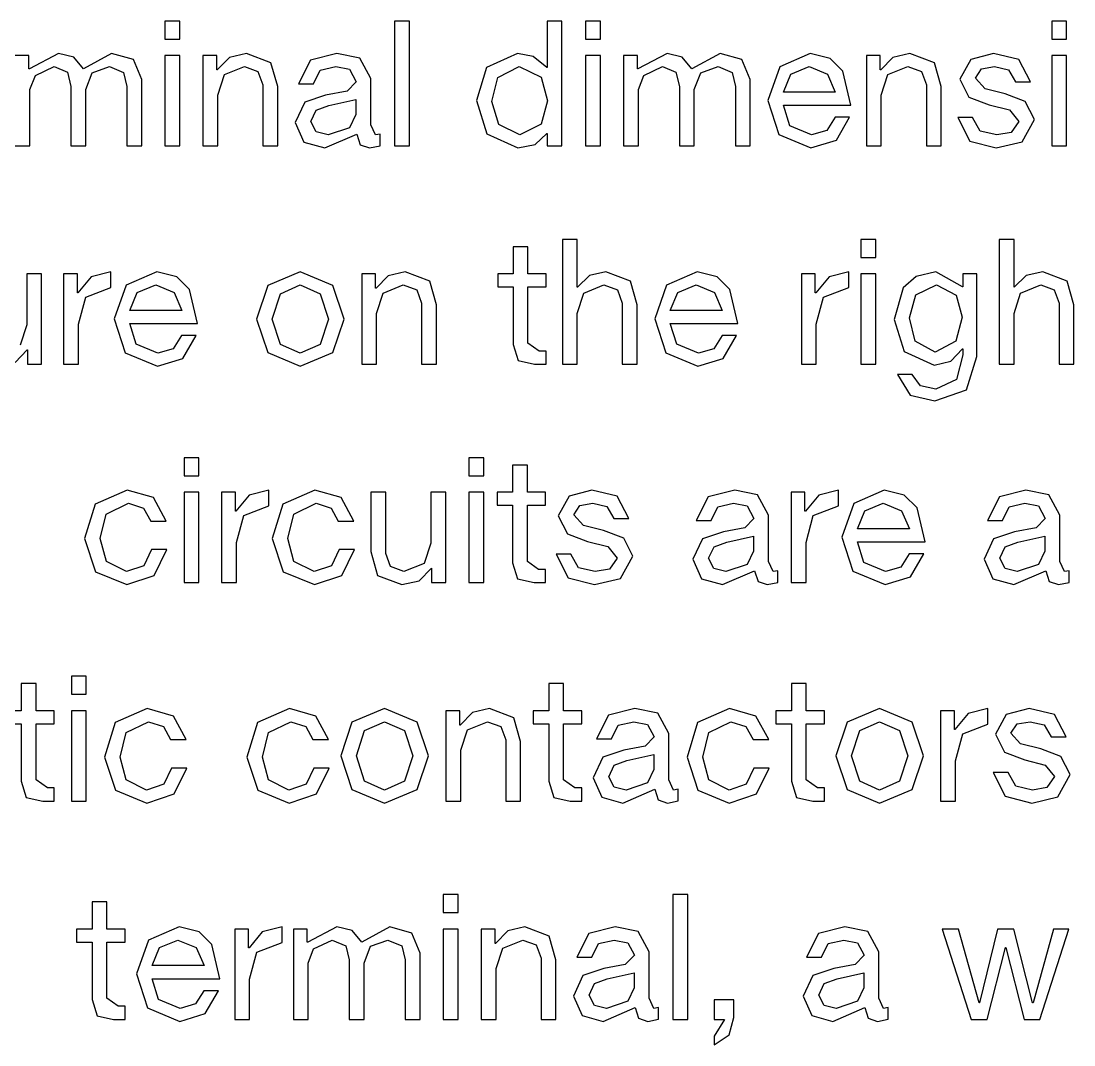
# Model space of a CAD drawing. Extents: x -212 to 220, y 7 to 294.
# Drawn here: x 37.5 to 54.51, y 86.08 to 102.62 of the extents above; entities that cross this region are included whole.
import ezdxf

# ---------------------------------------------------------------- set-up
doc = ezdxf.new("R2010")
doc.units = 0

msp = doc.modelspace()

# ---------------------------------------------------------------- linework, layer by layer
at = {"layer": '1'}
for p, q in [((40.059516, 102.618), (39.819737, 102.618)), ((39.819737, 102.618), (39.819737, 102.324479)), ((40.059516, 102.324479), (40.059516, 102.618)), ((43.770909, 102.618), (43.531131, 102.618)), ((43.531131, 102.618), (43.531131, 100.600557)), ((43.770909, 100.600557), (43.770909, 102.618)), ((46.232769, 102.618), (45.99299, 102.618)), ((45.99299, 102.618), (45.99299, 101.865593)), ((46.232769, 100.600557), (46.232769, 102.618)), ((46.855985, 102.618), (46.616207, 102.618)), ((46.616207, 102.618), (46.616207, 102.324479)), ((46.855985, 102.324479), (46.855985, 102.618)), ((54.385226, 102.618), (54.145447, 102.618)), ((54.145447, 102.618), (54.145447, 102.324479)), ((54.385226, 102.324479), (54.385226, 102.618)), ((39.819737, 102.324479), (40.059516, 102.324479)), ((46.616207, 102.324479), (46.855985, 102.324479)), ((54.145447, 102.324479), (54.385226, 102.324479)), ((37.623493, 102.059896), (37.400252, 102.059896)), ((37.623493, 101.844923), (37.623493, 102.059896)), ((38.10305, 102.092969), (37.631762, 101.844923)), ((38.346962, 102.035608), (38.10305, 102.092969)), ((38.95881, 102.092969), (38.504058, 101.844923)), ((39.312793, 101.995301), (38.95881, 102.092969)), ((40.059516, 102.059896), (39.819737, 102.059896)), ((39.819737, 102.059896), (39.819737, 100.600557)), ((40.059516, 100.600557), (40.059516, 102.059896)), ((40.657926, 102.059896), (40.434686, 102.059896)), ((40.434686, 102.059896), (40.434686, 100.600557)), ((40.657926, 101.828386), (40.657926, 102.059896)), ((41.137484, 102.092969), (40.861532, 102.02889)), ((41.533841, 101.944141), (41.137484, 102.092969)), ((42.59889, 102.092969), (42.17256, 101.985482)), ((42.969409, 102.021139), (42.59889, 102.092969)), ((45.517568, 102.092969), (45.017341, 101.868177)), ((45.768715, 102.044393), (45.517568, 102.092969)), ((46.855985, 102.059896), (46.616207, 102.059896)), ((46.616207, 102.059896), (46.616207, 100.600557)), ((46.855985, 100.600557), (46.855985, 102.059896)), ((47.453362, 102.059896), (47.23012, 102.059896)), ((47.23012, 102.059896), (47.230121, 100.600557)), ((47.453362, 101.844923), (47.453362, 102.059896)), ((47.93292, 102.092969), (47.461631, 101.844923)), ((48.176832, 102.035608), (47.93292, 102.092969)), ((48.788679, 102.092969), (48.333928, 101.844923)), ((49.142662, 101.995301), (48.788679, 102.092969)), ((50.244918, 102.092969), (49.751409, 101.877479)), ((50.567959, 102.012483), (50.244918, 102.092969)), ((51.376628, 102.059896), (51.153388, 102.059896)), ((51.153388, 102.059896), (51.153388, 100.600557)), ((51.376628, 101.828386), (51.376628, 102.059896)), ((51.856186, 102.092969), (51.580234, 102.02889)), ((52.252543, 101.944141), (51.856186, 102.092969)), ((53.205971, 102.092969), (52.837002, 101.996334)), ((53.616794, 101.998918), (53.205971, 102.092969)), ((54.385226, 102.059896), (54.145447, 102.059896)), ((54.145447, 102.059896), (54.145447, 100.600557)), ((54.385226, 100.600557), (54.385226, 102.059896)), ((38.504058, 101.844923), (38.346962, 102.035608)), ((39.446635, 101.67129), (39.312793, 101.995301)), ((40.861532, 102.02889), (40.666196, 101.828386)), ((41.641844, 101.559669), (41.533841, 101.944141)), ((42.17256, 101.985482), (41.978774, 101.605144)), ((43.144592, 101.691961), (42.969409, 102.021139)), ((45.988856, 101.865593), (45.768715, 102.044393)), ((48.333928, 101.844923), (48.176832, 102.035608)), ((49.276504, 101.67129), (49.142662, 101.995301)), ((50.773566, 101.808749), (50.567959, 102.012483)), ((51.580234, 102.02889), (51.384898, 101.828386)), ((52.360546, 101.559669), (52.252543, 101.944141)), ((52.837002, 101.996334), (52.660269, 101.679558)), ((53.801281, 101.638217), (53.616794, 101.998918)), ((37.631762, 101.844923), (37.623493, 101.844923)), ((37.64003, 101.51006), (37.727363, 101.737953)), ((37.727363, 101.737953), (38.028636, 101.88213)), ((38.028636, 101.88213), (38.245677, 101.790662)), ((38.245677, 101.790662), (38.301487, 101.559669)), ((38.541266, 101.51006), (38.646685, 101.781361)), ((38.646685, 101.781361), (38.925737, 101.88213)), ((38.925737, 101.88213), (39.153113, 101.787562)), ((39.153113, 101.787562), (39.206856, 101.559669)), ((40.666196, 101.828386), (40.657926, 101.828386)), ((40.674464, 101.423244), (40.780917, 101.751905)), ((40.780917, 101.751905), (41.104411, 101.88213)), ((41.104411, 101.88213), (41.323002, 101.802031)), ((41.323002, 101.802031), (41.402067, 101.588608)), ((42.218552, 101.605144), (42.32914, 101.824252)), ((42.32914, 101.824252), (42.582354, 101.88213)), ((42.582354, 101.88213), (42.803011, 101.839238)), ((42.803011, 101.839238), (42.908948, 101.638217)), ((45.017341, 101.868177), (44.851977, 101.336428)), ((45.200792, 101.705913), (45.542373, 101.88213)), ((45.542373, 101.88213), (45.895839, 101.713665)), ((45.895839, 101.713665), (46.001259, 101.328159)), ((45.99299, 101.865593), (45.988856, 101.865593)), ((47.461631, 101.844923), (47.453362, 101.844923)), ((47.4699, 101.51006), (47.557233, 101.737953)), ((47.557233, 101.737953), (47.858505, 101.88213)), ((47.858505, 101.88213), (48.075546, 101.790662)), ((48.075546, 101.790662), (48.131357, 101.559669)), ((48.371135, 101.51006), (48.476554, 101.781361)), ((48.476554, 101.781361), (48.755606, 101.88213)), ((48.755606, 101.88213), (48.982982, 101.787562)), ((48.982982, 101.787562), (49.036726, 101.559669)), ((49.751409, 101.877479), (49.558656, 101.336428)), ((49.810837, 101.468719), (49.931242, 101.75914)), ((49.931242, 101.75914), (50.228382, 101.88213)), ((50.228382, 101.88213), (50.524487, 101.76224)), ((50.524487, 101.76224), (50.65006, 101.468719)), ((50.902241, 101.25788), (50.773566, 101.808749)), ((51.384898, 101.828386), (51.376628, 101.828386)), ((51.393166, 101.423244), (51.499619, 101.751905)), ((51.499619, 101.751905), (51.823113, 101.88213)), ((51.823113, 101.88213), (52.041704, 101.802031)), ((52.041704, 101.802031), (52.120768, 101.588608)), ((52.912449, 101.696095), (53.013218, 101.844923)), ((53.013218, 101.844923), (53.222507, 101.88213)), ((53.222507, 101.88213), (53.446266, 101.829936)), ((53.446266, 101.829936), (53.561504, 101.638217)), ((38.301487, 101.559669), (38.301487, 100.600557)), ((39.206856, 101.559669), (39.206856, 100.600557)), ((39.446635, 100.600557), (39.446635, 101.67129)), ((41.402067, 101.588608), (41.402067, 100.600557)), ((41.641844, 100.600557), (41.641844, 101.559669)), ((41.978774, 101.605144), (42.218552, 101.605144)), ((42.908948, 101.638217), (42.762187, 101.484222)), ((43.144592, 100.943688), (43.144592, 101.691961)), ((45.104158, 101.315757), (45.200792, 101.705913)), ((48.131357, 101.559669), (48.131357, 100.600557)), ((49.036726, 101.559669), (49.036726, 100.600557)), ((49.276504, 100.600557), (49.276504, 101.67129)), ((52.120768, 101.588608), (52.120768, 100.600557)), ((52.360546, 100.600557), (52.360546, 101.559669)), ((52.660269, 101.679558), (52.809614, 101.387587)), ((53.068512, 101.525046), (52.912449, 101.696095)), ((53.561504, 101.638217), (53.801281, 101.638217)), ((37.64003, 100.600557), (37.64003, 101.51006)), ((38.541266, 100.600557), (38.541266, 101.51006)), ((40.674464, 100.600557), (40.674464, 101.423244)), ((42.416989, 101.423244), (42.077993, 101.306972)), ((42.762187, 101.484222), (42.416989, 101.423244)), ((47.4699, 100.600557), (47.4699, 101.51006)), ((48.371135, 100.600557), (48.371135, 101.51006)), ((50.65006, 101.468719), (49.810837, 101.468719)), ((51.393166, 100.600557), (51.393166, 101.423244)), ((52.809614, 101.387587), (53.135691, 101.266148)), ((53.392006, 101.443914), (53.068512, 101.525046)), ((53.719633, 101.320408), (53.392006, 101.443914)), ((42.077993, 101.306972), (41.925031, 100.97676)), ((42.265061, 101.180882), (42.470732, 101.253746)), ((42.470732, 101.253746), (42.904814, 101.352964)), ((42.904814, 101.352964), (42.904814, 101.109052)), ((44.851977, 101.336428), (45.019408, 100.796927)), ((45.213195, 100.944721), (45.104158, 101.315757)), ((45.104158, 101.315757), (45.104158, 101.315757)), ((46.001259, 101.328159), (45.89894, 100.950922)), ((49.558656, 101.336428), (49.737457, 100.784525)), ((49.91574, 100.923534), (49.810837, 101.25788)), ((49.810837, 101.25788), (50.902241, 101.25788)), ((53.135691, 101.266148), (53.465386, 101.181399)), ((53.867427, 101.02637), (53.719633, 101.320408)), ((42.177211, 100.993297), (42.265061, 101.180882)), ((42.904814, 101.109052), (42.800944, 100.894078)), ((50.645926, 101.063577), (50.513118, 100.849637)), ((50.88157, 101.063577), (50.645926, 101.063577)), ((50.667113, 100.694608), (50.88157, 101.063577)), ((52.627196, 101.059443), (52.820982, 100.678588)), ((52.866974, 101.059443), (52.627196, 101.059443)), ((52.992031, 100.838268), (52.866974, 101.059443)), ((53.465386, 101.181399), (53.615248, 100.997431)), ((41.925031, 100.97676), (42.06559, 100.662052)), ((42.263511, 100.826899), (42.177211, 100.993297)), ((42.800944, 100.894078), (42.45833, 100.778323)), ((43.22314, 100.778323), (43.144592, 100.943688)), ((45.554775, 100.778323), (45.213195, 100.944721)), ((45.89894, 100.950922), (45.554775, 100.778323)), ((50.265589, 100.778323), (49.91574, 100.923534)), ((53.615248, 100.997431), (53.493291, 100.818114)), ((53.66744, 100.666703), (53.867427, 101.02637)), ((42.45833, 100.778323), (42.263511, 100.826899)), ((42.404587, 100.567484), (42.92135, 100.790726)), ((42.92135, 100.790726), (42.976127, 100.620194)), ((43.297554, 100.790726), (43.22314, 100.778323)), ((43.297554, 100.604691), (43.297554, 100.790726)), ((45.019408, 100.796927), (45.521702, 100.567484)), ((45.801787, 100.622778), (45.988856, 100.798994)), ((45.988856, 100.798994), (45.99299, 100.798994)), ((45.99299, 100.798994), (45.99299, 100.600557)), ((49.737457, 100.784525), (50.25732, 100.567484)), ((50.25732, 100.567484), (50.667113, 100.694608)), ((50.513118, 100.849637), (50.265589, 100.778323)), ((53.259714, 100.778323), (52.992031, 100.838268)), ((53.493291, 100.818114), (53.259714, 100.778323)), ((37.400252, 100.600557), (37.64003, 100.600557)), ((38.301487, 100.600557), (38.541266, 100.600557)), ((39.206856, 100.600557), (39.446635, 100.600557)), ((39.819737, 100.600557), (40.059516, 100.600557)), ((40.434686, 100.600557), (40.674464, 100.600557)), ((41.402067, 100.600557), (41.641844, 100.600557)), ((42.06559, 100.662052), (42.404587, 100.567484)), ((42.976127, 100.620194), (43.123921, 100.567484)), ((43.123921, 100.567484), (43.297554, 100.604691)), ((43.531131, 100.600557), (43.770909, 100.600557)), ((45.521702, 100.567484), (45.801787, 100.622778)), ((45.99299, 100.600557), (46.232769, 100.600557)), ((46.616207, 100.600557), (46.855985, 100.600557)), ((47.230121, 100.600557), (47.4699, 100.600557)), ((48.131357, 100.600557), (48.371135, 100.600557)), ((49.036726, 100.600557), (49.276504, 100.600557)), ((51.153388, 100.600557), (51.393166, 100.600557)), ((52.120768, 100.600557), (52.360546, 100.600557)), ((52.820982, 100.678588), (53.247312, 100.567484)), ((53.247312, 100.567484), (53.66744, 100.666703)), ((54.145447, 100.600557), (54.385226, 100.600557)), ((46.481959, 99.090545), (46.242182, 99.090545)), ((46.242182, 99.090545), (46.242182, 97.073101)), ((46.481959, 98.317467), (46.481959, 99.090545)), ((51.30336, 99.090545), (51.063582, 99.090545)), ((51.063582, 99.090545), (51.063582, 98.797023)), ((51.30336, 98.797023), (51.30336, 99.090545)), ((53.537844, 99.090545), (53.298066, 99.090545)), ((53.298066, 99.090545), (53.298066, 97.073101)), ((53.537844, 98.317467), (53.537844, 99.090545)), ((45.684078, 98.970656), (45.444299, 98.970656)), ((45.444299, 98.970656), (45.444299, 98.532441)), ((45.684078, 98.532441), (45.684078, 98.970656)), ((51.063582, 98.797023), (51.30336, 98.797023)), ((37.829277, 98.532441), (37.589499, 98.532441)), ((37.589499, 98.532441), (37.589499, 97.709754)), ((37.829277, 97.073101), (37.829277, 98.532441)), ((38.405984, 98.532441), (38.182743, 98.532441)), ((38.182743, 98.532441), (38.182743, 97.073101)), ((38.405984, 98.226517), (38.405984, 98.532441)), ((38.628193, 98.485932), (38.414253, 98.226517)), ((38.947553, 98.565513), (38.628193, 98.485932)), ((38.947553, 98.313333), (38.947553, 98.565513)), ((39.687557, 98.565513), (39.194049, 98.350023)), ((40.010599, 98.485028), (39.687557, 98.565513)), ((40.216206, 98.281294), (40.010599, 98.485028)), ((42.007824, 98.565513), (41.480726, 98.344339)), ((42.534923, 98.344339), (42.007824, 98.565513)), ((43.22325, 98.532441), (43.000009, 98.532441)), ((43.000009, 98.532441), (43.000009, 97.073101)), ((43.22325, 98.300931), (43.22325, 98.532441)), ((43.426856, 98.501435), (43.231519, 98.300931)), ((43.702807, 98.565513), (43.426856, 98.501435)), ((44.099165, 98.416686), (43.702807, 98.565513)), ((45.444299, 98.532441), (45.196253, 98.532441)), ((45.196253, 98.532441), (45.196253, 98.321601)), ((45.977599, 98.532441), (45.684078, 98.532441)), ((45.977599, 98.321601), (45.977599, 98.532441)), ((46.67988, 98.508153), (46.486094, 98.317467)), ((46.94498, 98.565513), (46.67988, 98.508153)), ((47.341337, 98.416686), (46.94498, 98.565513)), ((48.418788, 98.565513), (47.925279, 98.350023)), ((48.74183, 98.485028), (48.418788, 98.565513)), ((48.947436, 98.281294), (48.74183, 98.485028)), ((50.326677, 98.532441), (50.103436, 98.532441)), ((50.103436, 98.532441), (50.103436, 97.073101)), ((50.326677, 98.226517), (50.326677, 98.532441)), ((50.548886, 98.485932), (50.334946, 98.226517)), ((50.868246, 98.565513), (50.548886, 98.485932)), ((50.868246, 98.313333), (50.868246, 98.565513)), ((51.30336, 98.532441), (51.063582, 98.532441)), ((51.063582, 98.532441), (51.063582, 97.073101)), ((51.30336, 97.073101), (51.30336, 98.532441)), ((51.95474, 98.493619), (51.746743, 98.309716)), ((52.272808, 98.565513), (51.95474, 98.493619)), ((52.706889, 98.325735), (52.272808, 98.565513)), ((52.934265, 98.532441), (52.711023, 98.532441)), ((52.711023, 98.532441), (52.711023, 98.325735)), ((52.934266, 97.197124), (52.934265, 98.532441)), ((53.735765, 98.508153), (53.541978, 98.317467)), ((54.000864, 98.565513), (53.735765, 98.508153)), ((54.397222, 98.416686), (54.000864, 98.565513)), ((38.54086, 98.15727), (38.947553, 98.313333)), ((39.194049, 98.350023), (39.001296, 97.808972)), ((39.373882, 98.231684), (39.671021, 98.354674)), ((39.671021, 98.354674), (39.967126, 98.234785)), ((41.480726, 98.344339), (41.300892, 97.800704)), ((41.685881, 98.211014), (42.007824, 98.354674)), ((42.007824, 98.354674), (42.329768, 98.211014)), ((42.714756, 97.800704), (42.534923, 98.344339)), ((43.346241, 98.22445), (43.669735, 98.354674)), ((43.669735, 98.354674), (43.888325, 98.274576)), ((44.207168, 98.032214), (44.099165, 98.416686)), ((45.196253, 98.321601), (45.444299, 98.321601)), ((45.444299, 98.321601), (45.444299, 97.391427)), ((45.684078, 97.416232), (45.684078, 98.321601)), ((45.684078, 98.321601), (45.977599, 98.321601)), ((46.486094, 98.317467), (46.481959, 98.317467)), ((46.588413, 98.22445), (46.911907, 98.354674)), ((46.911907, 98.354674), (47.130498, 98.274576)), ((47.44934, 98.032214), (47.341337, 98.416686)), ((47.925279, 98.350023), (47.732527, 97.808972)), ((48.105112, 98.231684), (48.402252, 98.354674)), ((48.402252, 98.354674), (48.698357, 98.234785)), ((50.461553, 98.15727), (50.868246, 98.313333)), ((51.951898, 98.193961), (52.28521, 98.354674)), ((52.28521, 98.354674), (52.605087, 98.190343)), ((52.711023, 98.325735), (52.706889, 98.325735)), ((53.541978, 98.317467), (53.537844, 98.317467)), ((53.644298, 98.22445), (53.967791, 98.354674)), ((53.967791, 98.354674), (54.186382, 98.274576)), ((54.505225, 98.032214), (54.397222, 98.416686)), ((38.414253, 98.226517), (38.405984, 98.226517)), ((38.422521, 97.722156), (38.54086, 98.15727)), ((39.253476, 97.941263), (39.373882, 98.231684)), ((39.967126, 98.234785), (40.0927, 97.941263)), ((40.34488, 97.730424), (40.216206, 98.281294)), ((41.553073, 97.800704), (41.685881, 98.211014)), ((42.329768, 98.211014), (42.462576, 97.800704)), ((43.231519, 98.300931), (43.22325, 98.300931)), ((43.239788, 97.895788), (43.346241, 98.22445)), ((43.888325, 98.274576), (43.96739, 98.061153)), ((46.48196, 97.895788), (46.588413, 98.22445)), ((47.130498, 98.274576), (47.209563, 98.061153)), ((47.984707, 97.941263), (48.105112, 98.231684)), ((48.698357, 98.234785), (48.82393, 97.941263)), ((49.076111, 97.730424), (48.947436, 98.281294)), ((50.334946, 98.226517), (50.326677, 98.226517)), ((50.343214, 97.722156), (50.461553, 98.15727)), ((51.746743, 98.309716), (51.598948, 97.79657)), ((51.851129, 97.825509), (51.951898, 98.193961)), ((52.605087, 98.190343), (52.698621, 97.833777)), ((53.537844, 97.895788), (53.644298, 98.22445)), ((54.186382, 98.274576), (54.265447, 98.061153)), ((43.96739, 98.061153), (43.96739, 97.073101)), ((44.207168, 97.073101), (44.207168, 98.032214)), ((47.209563, 98.061153), (47.209563, 97.073101)), ((47.44934, 97.073101), (47.44934, 98.032214)), ((54.265447, 98.061153), (54.265447, 97.073101)), ((54.505225, 97.073101), (54.505225, 98.032214)), ((39.001296, 97.808972), (39.180096, 97.257069)), ((40.0927, 97.941263), (39.253476, 97.941263)), ((41.300892, 97.800704), (41.480726, 97.260686)), ((41.300892, 97.800704), (41.300892, 97.800704)), ((41.685881, 97.394011), (41.553073, 97.800704)), ((41.553073, 97.800704), (41.553073, 97.800704)), ((42.462576, 97.800704), (42.329768, 97.394011)), ((42.534923, 97.260686), (42.714756, 97.800704)), ((43.239788, 97.073101), (43.239788, 97.895788)), ((46.48196, 97.073101), (46.48196, 97.895788)), ((47.732527, 97.808972), (47.911327, 97.257069)), ((48.82393, 97.941263), (47.984707, 97.941263)), ((51.938462, 97.447238), (51.851129, 97.825509)), ((52.698621, 97.833777), (52.599402, 97.446721)), ((53.537844, 97.073101), (53.537844, 97.895788)), ((37.589499, 97.709754), (37.482529, 97.381092)), ((38.422521, 97.073101), (38.422521, 97.722156)), ((39.358379, 97.396078), (39.253476, 97.730424)), ((39.253476, 97.730424), (40.34488, 97.730424)), ((48.08961, 97.396078), (47.984707, 97.730424)), ((47.984707, 97.730424), (49.076111, 97.730424)), ((50.343214, 97.073101), (50.343214, 97.722156)), ((51.598948, 97.79657), (51.760695, 97.27774)), ((40.088566, 97.536121), (39.955758, 97.322181)), ((40.32421, 97.536121), (40.088566, 97.536121)), ((40.109753, 97.167152), (40.32421, 97.536121)), ((48.819797, 97.536121), (48.686988, 97.322181)), ((49.05544, 97.536121), (48.819797, 97.536121)), ((48.840984, 97.167152), (49.05544, 97.536121)), ((37.400364, 97.104107), (37.597767, 97.304611)), ((37.597767, 97.304611), (37.601902, 97.304611)), ((37.601902, 97.304611), (37.601902, 97.073101)), ((39.708228, 97.250868), (39.358379, 97.396078)), ((39.955758, 97.322181), (39.708228, 97.250868)), ((42.007824, 97.250868), (41.685881, 97.394011)), ((42.329768, 97.394011), (42.007824, 97.250868)), ((45.444299, 97.391427), (45.524914, 97.131496)), ((45.865978, 97.283941), (45.684078, 97.416232)), ((48.439459, 97.250868), (48.08961, 97.396078)), ((48.686988, 97.322181), (48.439459, 97.250868)), ((52.26454, 97.267404), (51.938462, 97.447238)), ((52.599402, 97.446721), (52.26454, 97.267404)), ((52.515686, 97.122194), (52.702755, 97.321148)), ((52.702755, 97.321148), (52.711024, 97.321148)), ((52.711024, 97.321148), (52.711024, 97.226063)), ((39.180096, 97.257069), (39.69996, 97.040028)), ((39.69996, 97.040028), (40.109753, 97.167152)), ((41.480726, 97.260686), (42.007824, 97.040028)), ((42.007824, 97.040028), (42.534923, 97.260686)), ((45.524914, 97.131496), (45.791564, 97.073101)), ((45.977599, 97.283941), (45.865978, 97.283941)), ((45.977599, 97.073101), (45.977599, 97.283941)), ((47.911327, 97.257069), (48.43119, 97.040028)), ((48.43119, 97.040028), (48.840984, 97.167152)), ((51.760695, 97.27774), (52.248003, 97.056565)), ((52.248003, 97.056565), (52.515686, 97.122194)), ((52.26454, 97.267404), (52.26454, 97.267404)), ((52.711024, 97.226063), (52.609738, 96.826605)), ((52.768902, 96.661241), (52.934266, 97.197124)), ((37.601902, 97.073101), (37.829277, 97.073101)), ((38.182743, 97.073101), (38.422521, 97.073101)), ((43.000009, 97.073101), (43.239788, 97.073101)), ((43.96739, 97.073101), (44.207168, 97.073101)), ((45.791564, 97.073101), (45.977599, 97.073101)), ((46.242182, 97.073101), (46.48196, 97.073101)), ((47.209563, 97.073101), (47.44934, 97.073101)), ((50.103436, 97.073101), (50.343214, 97.073101)), ((51.063582, 97.073101), (51.30336, 97.073101)), ((53.298066, 97.073101), (53.537844, 97.073101)), ((54.265447, 97.073101), (54.505225, 97.073101)), ((51.892471, 96.907737), (51.652693, 96.907737)), ((51.652693, 96.907737), (51.858364, 96.575458)), ((52.02838, 96.724803), (51.892471, 96.907737)), ((52.609738, 96.826605), (52.272809, 96.672093)), ((52.272809, 96.672093), (52.02838, 96.724803)), ((52.256272, 96.481924), (52.768902, 96.661241)), ((51.858364, 96.575458), (52.256272, 96.481924)), ((40.370718, 95.563119), (40.13094, 95.563119)), ((40.13094, 95.563119), (40.13094, 95.269598)), ((40.370718, 95.269598), (40.370718, 95.563119)), ((44.970944, 95.563119), (44.731166, 95.563119)), ((44.731166, 95.563119), (44.731166, 95.269598)), ((44.970944, 95.269598), (44.970944, 95.563119)), ((45.675809, 95.44323), (45.436031, 95.44323)), ((45.436031, 95.44323), (45.436031, 95.005015)), ((45.675809, 95.005015), (45.675809, 95.44323)), ((40.13094, 95.269598), (40.370718, 95.269598)), ((44.731166, 95.269598), (44.970944, 95.269598)), ((39.210068, 95.038088), (38.693305, 94.811746)), ((39.636398, 94.918199), (39.210068, 95.038088)), ((39.842586, 94.537861), (39.636398, 94.918199)), ((40.370718, 95.005015), (40.13094, 95.005015)), ((40.13094, 95.005015), (40.13094, 93.545676)), ((40.370718, 93.545676), (40.370718, 95.005015)), ((40.959828, 95.005015), (40.736586, 95.005015)), ((40.736586, 95.005015), (40.736587, 93.545676)), ((40.959828, 94.699091), (40.959828, 95.005015)), ((41.182037, 94.958506), (40.968097, 94.699091)), ((41.501396, 95.038088), (41.182037, 94.958506)), ((41.501396, 94.785907), (41.501396, 95.038088)), ((42.241401, 95.038088), (41.724638, 94.811746)), ((42.667731, 94.918199), (42.241401, 95.038088)), ((42.873919, 94.537861), (42.667731, 94.918199)), ((43.388615, 95.005015), (43.148837, 95.005015)), ((43.148837, 95.005015), (43.148837, 94.045903)), ((43.388615, 94.016964), (43.388615, 95.005015)), ((44.355996, 95.005015), (44.116218, 95.005015)), ((44.116218, 95.005015), (44.116218, 94.182328)), ((44.355996, 93.545676), (44.355996, 95.005015)), ((44.970944, 95.005015), (44.731166, 95.005015)), ((44.731166, 95.005015), (44.731166, 93.545676)), ((44.970944, 93.545676), (44.970944, 95.005015)), ((45.436031, 95.005015), (45.187985, 95.005015)), ((45.187985, 95.005015), (45.187985, 94.794176)), ((45.969331, 95.005015), (45.675809, 95.005015)), ((45.969331, 94.794176), (45.969331, 95.005015)), ((46.348635, 94.941453), (46.171902, 94.624677)), ((46.717604, 95.038088), (46.348635, 94.941453)), ((47.128431, 94.944037), (46.717604, 95.038088)), ((47.312915, 94.583336), (47.128431, 94.944037)), ((48.598105, 94.930601), (48.404319, 94.550263)), ((49.024435, 95.038088), (48.598105, 94.930601)), ((49.394954, 94.966258), (49.024435, 95.038088)), ((49.570137, 94.63708), (49.394954, 94.966258)), ((50.160279, 95.005015), (49.937038, 95.005015)), ((49.937038, 95.005015), (49.937039, 93.545676)), ((50.160279, 94.699091), (50.160279, 95.005015)), ((50.382488, 94.958506), (50.168548, 94.699091)), ((50.701848, 95.038088), (50.382488, 94.958506)), ((50.701848, 94.785907), (50.701848, 95.038088)), ((51.441853, 95.038088), (50.948344, 94.822598)), ((51.764894, 94.957602), (51.441853, 95.038088)), ((51.970501, 94.753868), (51.764894, 94.957602)), ((53.302717, 94.930601), (53.108931, 94.550263)), ((53.729047, 95.038088), (53.302717, 94.930601)), ((54.099566, 94.966258), (53.729047, 95.038088)), ((54.274749, 94.63708), (54.099566, 94.966258)), ((38.693305, 94.811746), (38.523807, 94.256742)), ((38.873139, 94.653616), (39.230739, 94.827249)), ((39.230739, 94.827249), (39.472584, 94.750768)), ((39.472584, 94.750768), (39.590406, 94.537861)), ((41.094704, 94.629845), (41.501396, 94.785907)), ((41.724638, 94.811746), (41.55514, 94.256742)), ((41.904472, 94.653616), (42.262072, 94.827249)), ((42.262072, 94.827249), (42.503917, 94.750768)), ((42.503917, 94.750768), (42.621739, 94.537861)), ((45.187985, 94.794176), (45.436031, 94.794176)), ((45.436031, 94.794176), (45.436031, 93.864002)), ((45.675809, 93.888807), (45.675809, 94.794176)), ((45.675809, 94.794176), (45.969331, 94.794176)), ((46.424082, 94.641214), (46.524851, 94.790042)), ((46.524851, 94.790042), (46.73414, 94.827249)), ((46.73414, 94.827249), (46.957899, 94.775055)), ((46.957899, 94.775055), (47.073137, 94.583336)), ((48.644097, 94.550263), (48.754685, 94.769371)), ((48.754685, 94.769371), (49.007898, 94.827249)), ((49.007898, 94.827249), (49.228556, 94.784357)), ((49.228556, 94.784357), (49.334493, 94.583336)), ((50.295155, 94.629845), (50.701848, 94.785907)), ((50.948344, 94.822598), (50.755591, 94.281547)), ((51.128177, 94.704259), (51.425316, 94.827249)), ((51.425316, 94.827249), (51.721422, 94.707359)), ((52.099176, 94.202999), (51.970501, 94.753868)), ((53.348709, 94.550263), (53.459297, 94.769371)), ((53.459297, 94.769371), (53.71251, 94.827249)), ((53.71251, 94.827249), (53.933168, 94.784357)), ((53.933168, 94.784357), (54.039105, 94.583336)), ((38.775987, 94.256742), (38.873139, 94.653616)), ((40.968097, 94.699091), (40.959828, 94.699091)), ((40.976365, 94.19473), (41.094704, 94.629845)), ((41.80732, 94.256742), (41.904472, 94.653616)), ((46.171902, 94.624677), (46.321246, 94.332706)), ((46.580145, 94.470165), (46.424082, 94.641214)), ((47.073137, 94.583336), (47.312915, 94.583336)), ((49.334493, 94.583336), (49.187732, 94.429341)), ((49.570137, 93.888807), (49.570137, 94.63708)), ((50.168548, 94.699091), (50.160279, 94.699091)), ((50.176816, 94.19473), (50.295155, 94.629845)), ((51.007772, 94.413838), (51.128177, 94.704259)), ((51.721422, 94.707359), (51.846995, 94.413838)), ((54.039105, 94.583336), (53.892344, 94.429341)), ((54.274749, 93.888807), (54.274749, 94.63708)), ((39.590406, 94.537861), (39.842586, 94.537861)), ((42.621739, 94.537861), (42.873919, 94.537861)), ((46.903639, 94.389033), (46.580145, 94.470165)), ((48.404319, 94.550263), (48.644097, 94.550263)), ((49.187732, 94.429341), (48.842534, 94.368363)), ((51.846995, 94.413838), (51.007772, 94.413838)), ((53.108931, 94.550263), (53.348709, 94.550263)), ((53.892344, 94.429341), (53.547146, 94.368363)), ((38.523807, 94.256742), (38.697439, 93.721892)), ((38.874172, 93.889323), (38.775987, 94.256742)), ((41.55514, 94.256742), (41.728772, 93.721892)), ((41.905505, 93.889323), (41.80732, 94.256742)), ((46.321246, 94.332706), (46.647324, 94.211267)), ((47.231266, 94.265527), (46.903639, 94.389033)), ((47.379061, 93.971489), (47.231266, 94.265527)), ((48.503537, 94.252091), (48.350576, 93.921879)), ((48.842534, 94.368363), (48.503537, 94.252091)), ((48.896278, 94.198865), (49.330358, 94.298083)), ((49.330358, 94.298083), (49.330358, 94.054171)), ((50.755591, 94.281547), (50.934392, 93.729644)), ((53.208149, 94.252091), (53.055187, 93.921879)), ((53.547146, 94.368363), (53.208149, 94.252091)), ((53.600889, 94.198865), (54.034971, 94.298083)), ((54.034971, 94.298083), (54.034971, 94.054171)), ((39.602808, 94.078975), (39.478269, 93.819044)), ((39.850855, 94.078975), (39.602808, 94.078975)), ((39.646216, 93.662464), (39.850855, 94.078975)), ((40.976365, 93.545676), (40.976365, 94.19473)), ((42.634141, 94.078975), (42.509601, 93.819044)), ((42.882187, 94.078975), (42.634141, 94.078975)), ((42.677549, 93.662464), (42.882187, 94.078975)), ((44.116218, 94.182328), (44.009248, 93.853667)), ((46.647324, 94.211267), (46.977019, 94.126518)), ((46.977019, 94.126518), (47.12688, 93.94255)), ((48.602756, 93.938416), (48.690606, 94.126001)), ((48.690606, 94.126001), (48.896278, 94.198865)), ((50.176816, 93.545676), (50.176816, 94.19473)), ((51.112675, 93.868653), (51.007772, 94.202999)), ((51.007772, 94.202999), (52.099176, 94.202999)), ((53.307368, 93.938416), (53.395218, 94.126001)), ((53.395218, 94.126001), (53.600889, 94.198865)), ((39.2018, 93.723442), (38.874172, 93.889323)), ((42.233133, 93.723442), (41.905505, 93.889323)), ((43.148837, 94.045903), (43.254774, 93.661431)), ((43.467163, 93.803541), (43.388615, 94.016964)), ((45.85771, 93.756515), (45.675809, 93.888807)), ((46.138829, 94.004562), (46.332615, 93.623707)), ((46.378607, 94.004562), (46.138829, 94.004562)), ((46.503664, 93.783387), (46.378607, 94.004562)), ((47.12688, 93.94255), (47.004924, 93.763233)), ((47.179073, 93.611822), (47.379061, 93.971489)), ((48.350576, 93.921879), (48.491135, 93.607171)), ((48.689055, 93.772018), (48.602756, 93.938416)), ((49.330358, 94.054171), (49.226489, 93.839197)), ((49.648685, 93.723442), (49.570137, 93.888807)), ((51.842861, 94.008696), (51.710053, 93.794756)), ((52.078505, 94.008696), (51.842861, 94.008696)), ((51.864048, 93.639727), (52.078505, 94.008696)), ((53.055187, 93.921879), (53.195747, 93.607171)), ((53.393667, 93.772018), (53.307368, 93.938416)), ((54.034971, 94.054171), (53.931101, 93.839197)), ((54.353297, 93.723442), (54.274749, 93.888807)), ((38.697439, 93.721892), (39.205934, 93.512603)), ((39.478269, 93.819044), (39.2018, 93.723442)), ((41.728772, 93.721892), (42.237267, 93.512603)), ((42.509601, 93.819044), (42.233133, 93.723442)), ((43.682137, 93.723442), (43.467163, 93.803541)), ((44.009248, 93.853667), (43.682137, 93.723442)), ((43.927083, 93.576682), (44.124486, 93.777186)), ((44.124486, 93.777186), (44.128621, 93.777186)), ((44.128621, 93.777186), (44.128621, 93.545676)), ((45.436031, 93.864002), (45.516646, 93.60407)), ((45.969331, 93.756515), (45.85771, 93.756515)), ((45.969331, 93.545676), (45.969331, 93.756515)), ((46.771347, 93.723442), (46.503664, 93.783387)), ((47.004924, 93.763233), (46.771347, 93.723442)), ((48.883875, 93.723442), (48.689055, 93.772018)), ((48.830132, 93.512603), (49.346895, 93.735845)), ((49.226489, 93.839197), (48.883875, 93.723442)), ((49.346895, 93.735845), (49.401672, 93.565313)), ((49.723099, 93.735845), (49.648685, 93.723442)), ((49.723099, 93.54981), (49.723099, 93.735845)), ((50.934392, 93.729644), (51.454255, 93.512603)), ((51.462524, 93.723442), (51.112675, 93.868653)), ((51.710053, 93.794756), (51.462524, 93.723442)), ((53.588487, 93.723442), (53.393667, 93.772018)), ((53.534744, 93.512603), (54.051507, 93.735845)), ((53.931101, 93.839197), (53.588487, 93.723442)), ((54.051507, 93.735845), (54.106284, 93.565313)), ((54.427711, 93.735845), (54.353297, 93.723442)), ((54.427711, 93.54981), (54.427711, 93.735845)), ((39.205934, 93.512603), (39.646216, 93.662464)), ((42.237267, 93.512603), (42.677549, 93.662464)), ((43.254774, 93.661431), (43.649064, 93.512603)), ((43.649064, 93.512603), (43.927083, 93.576682)), ((45.516646, 93.60407), (45.783296, 93.545676)), ((46.332615, 93.623707), (46.758945, 93.512603)), ((46.758945, 93.512603), (47.179073, 93.611822)), ((48.491135, 93.607171), (48.830132, 93.512603)), ((49.401672, 93.565313), (49.549466, 93.512603)), ((49.549466, 93.512603), (49.723099, 93.54981)), ((51.454255, 93.512603), (51.864048, 93.639727)), ((53.195747, 93.607171), (53.534744, 93.512603)), ((54.106284, 93.565313), (54.254078, 93.512603)), ((54.254078, 93.512603), (54.427711, 93.54981)), ((40.13094, 93.545676), (40.370718, 93.545676)), ((40.736587, 93.545676), (40.976365, 93.545676)), ((44.128621, 93.545676), (44.355996, 93.545676)), ((44.731166, 93.545676), (44.970944, 93.545676)), ((45.783296, 93.545676), (45.969331, 93.545676)), ((49.937039, 93.545676), (50.176816, 93.545676)), ((38.550679, 92.034661), (38.3109, 92.034661)), ((38.3109, 92.034661), (38.3109, 91.741139)), ((38.550679, 91.741139), (38.550679, 92.034661)), ((37.73936, 91.914772), (37.499582, 91.914772)), ((37.499582, 91.914772), (37.499582, 91.476556)), ((37.73936, 91.476556), (37.73936, 91.914772)), ((46.259752, 91.914772), (46.019973, 91.914772)), ((46.019973, 91.914772), (46.019973, 91.476556)), ((46.259752, 91.476556), (46.259752, 91.914772)), ((50.179917, 91.914771), (49.940139, 91.914771)), ((49.940139, 91.914771), (49.940139, 91.476556)), ((50.179917, 91.476556), (50.179917, 91.914771)), ((38.3109, 91.741139), (38.550679, 91.741139)), ((39.532529, 91.509629), (39.015765, 91.283287)), ((39.958858, 91.38974), (39.532529, 91.509629)), ((41.832125, 91.509629), (41.315362, 91.283287)), ((42.258454, 91.38974), (41.832125, 91.509629)), ((43.368978, 91.509629), (42.84188, 91.288455)), ((43.896077, 91.288455), (43.368978, 91.509629)), ((45.062928, 91.509629), (44.786977, 91.44555)), ((45.459285, 91.360801), (45.062928, 91.509629)), ((47.413167, 91.509628), (46.986838, 91.402141)), ((47.783686, 91.437798), (47.413167, 91.509628)), ((48.941753, 91.509629), (48.424989, 91.283287)), ((49.368082, 91.38974), (48.941753, 91.509629)), ((51.366406, 91.509629), (50.839307, 91.288454)), ((51.893504, 91.288454), (51.366406, 91.509629)), ((53.115132, 91.509629), (52.795772, 91.430048)), ((53.115132, 91.257449), (53.115132, 91.509629)), ((53.781756, 91.509629), (53.412788, 91.412994)), ((54.192584, 91.415578), (53.781756, 91.509629)), ((37.499582, 91.476556), (37.251536, 91.476556)), ((38.032882, 91.476556), (37.73936, 91.476556)), ((38.032882, 91.265717), (38.032882, 91.476556)), ((38.550679, 91.476556), (38.3109, 91.476556)), ((38.3109, 91.476556), (38.3109, 90.017217)), ((38.550679, 90.017217), (38.550679, 91.476556)), ((40.165047, 91.009403), (39.958858, 91.38974)), ((42.464643, 91.009403), (42.258454, 91.38974)), ((44.583371, 91.476556), (44.360129, 91.476556)), ((44.360129, 91.476556), (44.36013, 90.017217)), ((44.583371, 91.245046), (44.583371, 91.476556)), ((44.786977, 91.44555), (44.59164, 91.245046)), ((45.567289, 90.97633), (45.459285, 91.360801)), ((46.019973, 91.476556), (45.771927, 91.476556)), ((45.771927, 91.476556), (45.771927, 91.265717)), ((46.553273, 91.476556), (46.259752, 91.476556)), ((46.553273, 91.265717), (46.553273, 91.476556)), ((46.986838, 91.402141), (46.793051, 91.021803)), ((47.958869, 91.10862), (47.783686, 91.437798)), ((49.574271, 91.009403), (49.368082, 91.38974)), ((49.940139, 91.476556), (49.692093, 91.476556)), ((49.692093, 91.476556), (49.692093, 91.265717)), ((50.473439, 91.476556), (50.179917, 91.476556)), ((50.473439, 91.265717), (50.473439, 91.476556)), ((52.573563, 91.476556), (52.350321, 91.476556)), ((52.350321, 91.476556), (52.350322, 90.017217)), ((52.573563, 91.170632), (52.573563, 91.476556)), ((52.795772, 91.430048), (52.581832, 91.170632)), ((53.412788, 91.412994), (53.236054, 91.096218)), ((54.377068, 91.054877), (54.192584, 91.415578)), ((37.251536, 91.265717), (37.499582, 91.265717)), ((37.499582, 91.265717), (37.499582, 90.335543)), ((37.73936, 90.360348), (37.73936, 91.265717)), ((37.73936, 91.265717), (38.032882, 91.265717)), ((39.015765, 91.283287), (38.846267, 90.728283)), ((39.195599, 91.125157), (39.553199, 91.29879)), ((39.553199, 91.29879), (39.795044, 91.222309)), ((39.795044, 91.222309), (39.912866, 91.009403)), ((41.315362, 91.283287), (41.145863, 90.728283)), ((41.495195, 91.125157), (41.852795, 91.29879)), ((41.852795, 91.29879), (42.09464, 91.222309)), ((42.09464, 91.222309), (42.212463, 91.009403)), ((42.84188, 91.288455), (42.662047, 90.74482)), ((43.047035, 91.15513), (43.368978, 91.29879)), ((43.368978, 91.29879), (43.690922, 91.15513)), ((44.07591, 90.74482), (43.896077, 91.288455)), ((44.59164, 91.245046), (44.583371, 91.245046)), ((44.599908, 90.839904), (44.706362, 91.168566)), ((44.706362, 91.168566), (45.029855, 91.29879)), ((45.029855, 91.29879), (45.248446, 91.218692)), ((45.248446, 91.218692), (45.327511, 91.005268)), ((45.771927, 91.265717), (46.019973, 91.265717)), ((46.019973, 91.265717), (46.019973, 90.335543)), ((46.259752, 90.360348), (46.259752, 91.265717)), ((46.259752, 91.265717), (46.553273, 91.265717)), ((47.032829, 91.021803), (47.143417, 91.240911)), ((47.143417, 91.240911), (47.396631, 91.298788)), ((47.396631, 91.298788), (47.617289, 91.255897)), ((47.617289, 91.255897), (47.723225, 91.054876)), ((48.424989, 91.283287), (48.255491, 90.728283)), ((48.604823, 91.125157), (48.962423, 91.29879)), ((48.962423, 91.29879), (49.204268, 91.222309)), ((49.204268, 91.222309), (49.32209, 91.009403)), ((49.692093, 91.265717), (49.940139, 91.265717)), ((49.940139, 91.265717), (49.940139, 90.335543)), ((50.179917, 90.360348), (50.179917, 91.265717)), ((50.179917, 91.265717), (50.473439, 91.265717)), ((50.839307, 91.288454), (50.659473, 90.744819)), ((51.044462, 91.155129), (51.366406, 91.298789)), ((51.366406, 91.298789), (51.688349, 91.155129)), ((52.073337, 90.744819), (51.893504, 91.288454)), ((52.581832, 91.170632), (52.573563, 91.170632)), ((52.708439, 91.101386), (53.115132, 91.257449)), ((53.488235, 91.112755), (53.589004, 91.261582)), ((53.589004, 91.261582), (53.798293, 91.298789)), ((53.798293, 91.298789), (54.022051, 91.246596)), ((54.022051, 91.246596), (54.13729, 91.054877)), ((39.098447, 90.728283), (39.195599, 91.125157)), ((39.912866, 91.009403), (40.165047, 91.009403)), ((41.398044, 90.728283), (41.495195, 91.125157)), ((42.212463, 91.009403), (42.464643, 91.009403)), ((42.914227, 90.74482), (43.047035, 91.15513)), ((43.690922, 91.15513), (43.82373, 90.74482)), ((45.327511, 91.005268), (45.327511, 90.017217)), ((46.793051, 91.021803), (47.032829, 91.021803)), ((47.723225, 91.054876), (47.576464, 90.900881)), ((47.958869, 90.360347), (47.958869, 91.10862)), ((48.507671, 90.728283), (48.604823, 91.125157)), ((49.32209, 91.009403), (49.574271, 91.009403)), ((50.911654, 90.744819), (51.044462, 91.155129)), ((51.688349, 91.155129), (51.821157, 90.744819)), ((52.590101, 90.666271), (52.708439, 91.101386)), ((53.236054, 91.096218), (53.385399, 90.804247)), ((53.644298, 90.941706), (53.488235, 91.112755)), ((54.13729, 91.054877), (54.377068, 91.054877)), ((44.599908, 90.017217), (44.599908, 90.839904)), ((45.567289, 90.017217), (45.567289, 90.97633)), ((47.231266, 90.839903), (46.89227, 90.723631)), ((47.576464, 90.900881), (47.231266, 90.839903)), ((53.967791, 90.860574), (53.644298, 90.941706)), ((54.295419, 90.737068), (53.967791, 90.860574)), ((38.846267, 90.728283), (39.019899, 90.193433)), ((39.196632, 90.360865), (39.098447, 90.728283)), ((41.145863, 90.728283), (41.319496, 90.193433)), ((41.496229, 90.360865), (41.398044, 90.728283)), ((42.662047, 90.74482), (42.84188, 90.204802)), ((42.662047, 90.74482), (42.662047, 90.74482)), ((43.047035, 90.338127), (42.914227, 90.74482)), ((42.914227, 90.74482), (42.914227, 90.74482)), ((43.82373, 90.74482), (43.690922, 90.338127)), ((43.896077, 90.204802), (44.07591, 90.74482)), ((46.89227, 90.723631), (46.739308, 90.393419)), ((47.079338, 90.597542), (47.28501, 90.670406)), ((47.28501, 90.670406), (47.719091, 90.769624)), ((47.719091, 90.769624), (47.719091, 90.525712)), ((48.255491, 90.728283), (48.429123, 90.193433)), ((48.605856, 90.360865), (48.507671, 90.728283)), ((50.659473, 90.744819), (50.839307, 90.204802)), ((50.659473, 90.744819), (50.659473, 90.744819)), ((51.044462, 90.338127), (50.911654, 90.744819)), ((50.911654, 90.744819), (50.911654, 90.744819)), ((51.821157, 90.744819), (51.688349, 90.338127)), ((51.893504, 90.204802), (52.073337, 90.744819)), ((52.590101, 90.017217), (52.590101, 90.666271)), ((53.385399, 90.804247), (53.711477, 90.682808)), ((53.711477, 90.682808), (54.041172, 90.598059)), ((54.443213, 90.44303), (54.295419, 90.737068)), ((39.925269, 90.550517), (39.800729, 90.290585)), ((40.173315, 90.550517), (39.925269, 90.550517)), ((39.968677, 90.134006), (40.173315, 90.550517)), ((42.224865, 90.550517), (42.100325, 90.290585)), ((42.472911, 90.550517), (42.224865, 90.550517)), ((42.268273, 90.134006), (42.472911, 90.550517)), ((46.991488, 90.409957), (47.079338, 90.597542)), ((47.719091, 90.525712), (47.615222, 90.310739)), ((49.334493, 90.550517), (49.209953, 90.290585)), ((49.582539, 90.550517), (49.334493, 90.550517)), ((49.377901, 90.134006), (49.582539, 90.550517)), ((54.041172, 90.598059), (54.191033, 90.414091)), ((37.499582, 90.335543), (37.580197, 90.075611)), ((37.921261, 90.228056), (37.73936, 90.360348)), ((39.52426, 90.194984), (39.196632, 90.360865)), ((41.823856, 90.194984), (41.496229, 90.360865)), ((43.368978, 90.194984), (43.047035, 90.338127)), ((43.690922, 90.338127), (43.368978, 90.194984)), ((46.019973, 90.335543), (46.100588, 90.075611)), ((46.441652, 90.228056), (46.259752, 90.360348)), ((46.739308, 90.393419), (46.879868, 90.078711)), ((47.077788, 90.243559), (46.991488, 90.409957)), ((48.037417, 90.194982), (47.958869, 90.360347)), ((48.933484, 90.194984), (48.605856, 90.360865)), ((49.940139, 90.335543), (50.020754, 90.075611)), ((50.361818, 90.228056), (50.179917, 90.360348)), ((51.366406, 90.194983), (51.044462, 90.338127)), ((51.688349, 90.338127), (51.366406, 90.194983)), ((53.202982, 90.476103), (53.396767, 90.095248)), ((53.44276, 90.476103), (53.202982, 90.476103)), ((53.567817, 90.254928), (53.44276, 90.476103)), ((54.191033, 90.414091), (54.069077, 90.234774)), ((54.243226, 90.083363), (54.443213, 90.44303)), ((38.032882, 90.228056), (37.921261, 90.228056)), ((38.032882, 90.017217), (38.032882, 90.228056)), ((39.019899, 90.193433), (39.528394, 89.984144)), ((39.800729, 90.290585), (39.52426, 90.194984)), ((41.319496, 90.193433), (41.827991, 89.984144)), ((42.100325, 90.290585), (41.823856, 90.194984)), ((42.84188, 90.204802), (43.368978, 89.984144)), ((43.368978, 89.984144), (43.896077, 90.204802)), ((46.553273, 90.228056), (46.441652, 90.228056)), ((46.553273, 90.017217), (46.553273, 90.228056)), ((47.272608, 90.194984), (47.077788, 90.243559)), ((47.218864, 89.984143), (47.735627, 90.207385)), ((47.615222, 90.310739), (47.272608, 90.194984)), ((47.735627, 90.207385), (47.790404, 90.036853)), ((48.111831, 90.207386), (48.037417, 90.194982)), ((48.111831, 90.02135), (48.111831, 90.207386)), ((48.429123, 90.193433), (48.937618, 89.984144)), ((49.209953, 90.290585), (48.933484, 90.194984)), ((50.473439, 90.228056), (50.361818, 90.228056)), ((50.473439, 90.017217), (50.473439, 90.228056)), ((50.839307, 90.204802), (51.366406, 89.984144)), ((51.366406, 89.984144), (51.893504, 90.204802)), ((53.8355, 90.194983), (53.567817, 90.254928)), ((54.069077, 90.234774), (53.8355, 90.194983)), ((37.580197, 90.075611), (37.846847, 90.017217)), ((37.846847, 90.017217), (38.032882, 90.017217)), ((38.3109, 90.017217), (38.550679, 90.017217)), ((39.528394, 89.984144), (39.968677, 90.134006)), ((41.827991, 89.984144), (42.268273, 90.134006)), ((44.36013, 90.017217), (44.599908, 90.017217)), ((45.327511, 90.017217), (45.567289, 90.017217)), ((46.100588, 90.075611), (46.367238, 90.017217)), ((46.367238, 90.017217), (46.553273, 90.017217)), ((46.879868, 90.078711), (47.218864, 89.984143)), ((47.790404, 90.036853), (47.938198, 89.984143)), ((47.938198, 89.984143), (48.111831, 90.02135)), ((48.937618, 89.984144), (49.377901, 90.134006)), ((50.020754, 90.075611), (50.287404, 90.017217)), ((50.287404, 90.017217), (50.473439, 90.017217)), ((52.350322, 90.017217), (52.590101, 90.017217)), ((53.396767, 90.095248), (53.823098, 89.984144)), ((53.823098, 89.984144), (54.243226, 90.083363)), ((44.555467, 88.507235), (44.315689, 88.507235)), ((44.315689, 88.507235), (44.315689, 88.213713)), ((44.555467, 88.213713), (44.555467, 88.507235)), ((48.26686, 88.507235), (48.027082, 88.507235)), ((48.027082, 88.507235), (48.027082, 86.489791)), ((48.26686, 86.489791), (48.26686, 88.507235)), ((38.88244, 88.387346), (38.642662, 88.387346)), ((38.642662, 88.387346), (38.642662, 87.949131)), ((38.88244, 87.949131), (38.88244, 88.387346)), ((44.315689, 88.213713), (44.555467, 88.213713)), ((38.642662, 87.949131), (38.394616, 87.949131)), ((38.394616, 87.949131), (38.394616, 87.738291)), ((39.175962, 87.949131), (38.88244, 87.949131)), ((39.175962, 87.738291), (39.175962, 87.949131)), ((40.048258, 87.982203), (39.554749, 87.766713)), ((40.3713, 87.901718), (40.048258, 87.982203)), ((41.171701, 87.949131), (40.948459, 87.949131)), ((40.948459, 87.949131), (40.94846, 86.489791)), ((41.171701, 87.643207), (41.171701, 87.949131)), ((41.713269, 87.982203), (41.39391, 87.902622)), ((41.713269, 87.730023), (41.713269, 87.982203)), ((42.119444, 87.949131), (41.896202, 87.949131)), ((41.896202, 87.949131), (41.896203, 86.489791)), ((42.119444, 87.734157), (42.119444, 87.949131)), ((42.599001, 87.982203), (42.127713, 87.734157)), ((42.842913, 87.924843), (42.599001, 87.982203)), ((43.454761, 87.982203), (43.000009, 87.734157)), ((43.808744, 87.884535), (43.454761, 87.982203)), ((44.555467, 87.949131), (44.315689, 87.949131)), ((44.315689, 87.949131), (44.315689, 86.489791)), ((44.555467, 86.489791), (44.555467, 87.949131)), ((45.153878, 87.949131), (44.930636, 87.949131)), ((44.930636, 87.949131), (44.930637, 86.489791)), ((45.153878, 87.717621), (45.153878, 87.949131)), ((45.633435, 87.982203), (45.357483, 87.918125)), ((46.029792, 87.833376), (45.633435, 87.982203)), ((47.094841, 87.982203), (46.668511, 87.874717)), ((47.46536, 87.910373), (47.094841, 87.982203)), ((50.806234, 87.982203), (50.379905, 87.874717)), ((51.176753, 87.910373), (50.806234, 87.982203)), ((52.642809, 87.949131), (52.378226, 87.949131)), ((52.378226, 87.949131), (52.84538, 86.489791)), ((52.973538, 86.754374), (52.642809, 87.949131)), ((53.271194, 87.949131), (52.977672, 86.754374)), ((53.535776, 87.949131), (53.271194, 87.949131)), ((53.837566, 86.754374), (53.535776, 87.949131)), ((54.172429, 87.949131), (53.845835, 86.754374)), ((53.953321, 86.489791), (54.420476, 87.949131)), ((54.420476, 87.949131), (54.172429, 87.949131)), ((39.554749, 87.766713), (39.361997, 87.225662)), ((39.734582, 87.648374), (40.031722, 87.771364)), ((40.031722, 87.771364), (40.327827, 87.651475)), ((40.576906, 87.697984), (40.3713, 87.901718)), ((41.39391, 87.902622), (41.17997, 87.643207)), ((42.223314, 87.627187), (42.524587, 87.771364)), ((42.524587, 87.771364), (42.741628, 87.679897)), ((43.000009, 87.734157), (42.842913, 87.924843)), ((43.142636, 87.670595), (43.421688, 87.771364)), ((43.421688, 87.771364), (43.649064, 87.676796)), ((43.942585, 87.560525), (43.808744, 87.884535)), ((45.357483, 87.918125), (45.162147, 87.717621)), ((45.276868, 87.64114), (45.600362, 87.771364)), ((45.600362, 87.771364), (45.818953, 87.691266)), ((46.137796, 87.448904), (46.029792, 87.833376)), ((46.668511, 87.874717), (46.474725, 87.494379)), ((46.825091, 87.713487), (47.078304, 87.771364)), ((47.078304, 87.771364), (47.298962, 87.728473)), ((47.640543, 87.581195), (47.46536, 87.910373)), ((50.379905, 87.874717), (50.186118, 87.494379)), ((50.536484, 87.713487), (50.789698, 87.771364)), ((50.789698, 87.771364), (51.010356, 87.728473)), ((51.351936, 87.581195), (51.176753, 87.910373)), ((38.394616, 87.738291), (38.642662, 87.738291)), ((38.642662, 87.738291), (38.642662, 86.808117)), ((38.88244, 86.832922), (38.88244, 87.738291)), ((38.88244, 87.738291), (39.175962, 87.738291)), ((39.614177, 87.357954), (39.734582, 87.648374)), ((40.327827, 87.651475), (40.4534, 87.357954)), ((40.705581, 87.147114), (40.576906, 87.697984)), ((41.17997, 87.643207), (41.171701, 87.643207)), ((41.306577, 87.57396), (41.713269, 87.730023)), ((42.127713, 87.734157), (42.119444, 87.734157)), ((42.135982, 87.399294), (42.223314, 87.627187)), ((42.741628, 87.679897), (42.797438, 87.448904)), ((43.037216, 87.399294), (43.142636, 87.670595)), ((43.649064, 87.676796), (43.702807, 87.448904)), ((45.162147, 87.717621), (45.153878, 87.717621)), ((45.170415, 87.312478), (45.276868, 87.64114)), ((45.818953, 87.691266), (45.898017, 87.477843)), ((46.714503, 87.494379), (46.825091, 87.713487)), ((47.298962, 87.728473), (47.404899, 87.527452)), ((50.425896, 87.494379), (50.536484, 87.713487)), ((51.010356, 87.728473), (51.116292, 87.527452)), ((53.105829, 86.489791), (53.39935, 87.651475)), ((53.39935, 87.651475), (53.403485, 87.651475)), ((53.403485, 87.651475), (53.701141, 86.489791)), ((41.188238, 87.138846), (41.306577, 87.57396)), ((42.797438, 87.448904), (42.797438, 86.489791)), ((43.702807, 87.448904), (43.702807, 86.489791)), ((43.942585, 86.489791), (43.942585, 87.560525)), ((45.898017, 87.477843), (45.898017, 86.489791)), ((46.137796, 86.489791), (46.137796, 87.448904)), ((46.474725, 87.494379), (46.714503, 87.494379)), ((47.404899, 87.527452), (47.258138, 87.373456)), ((47.640543, 86.832921), (47.640543, 87.581195)), ((50.186118, 87.494379), (50.425896, 87.494379)), ((51.116292, 87.527452), (50.969531, 87.373456)), ((51.351936, 86.832921), (51.351936, 87.581195)), ((40.4534, 87.357954), (39.614177, 87.357954)), ((42.135982, 86.489791), (42.135982, 87.399294)), ((43.037216, 86.489791), (43.037216, 87.399294)), ((45.170415, 86.489791), (45.170415, 87.312478)), ((46.91294, 87.312478), (46.573944, 87.196207)), ((47.258138, 87.373456), (46.91294, 87.312478)), ((50.624333, 87.312478), (50.285337, 87.196207)), ((50.969531, 87.373456), (50.624333, 87.312478)), ((39.361997, 87.225662), (39.540797, 86.673759)), ((39.71908, 86.812768), (39.614177, 87.147114)), ((39.614177, 87.147114), (40.705581, 87.147114)), ((41.188238, 86.489791), (41.188238, 87.138846)), ((46.573944, 87.196207), (46.420982, 86.865995)), ((46.761012, 87.070116), (46.966684, 87.14298)), ((46.966684, 87.14298), (47.400765, 87.242199)), ((47.400765, 87.242199), (47.400765, 86.998286)), ((50.285337, 87.196207), (50.132375, 86.865995)), ((50.472405, 87.070116), (50.678077, 87.14298)), ((50.678077, 87.14298), (51.112158, 87.242199)), ((51.112158, 87.242199), (51.112158, 86.998286)), ((40.449267, 86.952811), (40.316458, 86.738871)), ((40.68491, 86.952811), (40.449267, 86.952811)), ((40.470454, 86.583842), (40.68491, 86.952811)), ((46.673162, 86.882532), (46.761012, 87.070116)), ((47.400765, 86.998286), (47.296895, 86.783313)), ((50.384556, 86.882532), (50.472405, 87.070116)), ((51.112158, 86.998286), (51.008289, 86.783313)), ((38.642662, 86.808117), (38.723277, 86.548185)), ((39.064341, 86.700631), (38.88244, 86.832922)), ((40.068929, 86.667558), (39.71908, 86.812768)), ((46.420982, 86.865995), (46.561541, 86.551286)), ((46.759462, 86.716134), (46.673162, 86.882532)), ((47.296895, 86.783313), (46.954281, 86.667558)), ((47.719091, 86.667557), (47.640543, 86.832921)), ((49.008932, 86.803983), (48.69474, 86.803983)), ((48.69474, 86.803983), (48.69474, 86.489791)), ((49.008932, 86.51873), (49.008932, 86.803983)), ((50.132375, 86.865995), (50.272935, 86.551286)), ((50.470855, 86.716134), (50.384556, 86.882532)), ((51.008289, 86.783313), (50.665675, 86.667558)), ((51.430484, 86.667557), (51.351936, 86.832921)), ((52.977672, 86.754374), (52.973538, 86.754374)), ((53.845835, 86.754374), (53.837566, 86.754374)), ((39.175962, 86.700631), (39.064341, 86.700631)), ((39.175962, 86.489791), (39.175962, 86.700631)), ((39.540797, 86.673759), (40.06066, 86.456718)), ((40.06066, 86.456718), (40.470454, 86.583842)), ((40.316458, 86.738871), (40.068929, 86.667558)), ((46.954281, 86.667558), (46.759462, 86.716134)), ((46.900538, 86.456718), (47.417301, 86.67996)), ((47.417301, 86.67996), (47.472078, 86.509428)), ((47.793505, 86.67996), (47.719091, 86.667557)), ((47.793505, 86.493925), (47.793505, 86.67996)), ((50.665675, 86.667558), (50.470855, 86.716134)), ((50.611931, 86.456718), (51.128695, 86.67996)), ((51.128695, 86.67996), (51.183471, 86.509428)), ((51.504898, 86.67996), (51.430484, 86.667557)), ((51.504898, 86.493925), (51.504898, 86.67996)), ((38.723277, 86.548185), (38.989927, 86.489791)), ((38.989927, 86.489791), (39.175962, 86.489791)), ((40.94846, 86.489791), (41.188238, 86.489791)), ((41.896203, 86.489791), (42.135982, 86.489791)), ((42.797438, 86.489791), (43.037216, 86.489791)), ((43.702807, 86.489791), (43.942585, 86.489791)), ((44.315689, 86.489791), (44.555467, 86.489791)), ((44.930637, 86.489791), (45.170415, 86.489791)), ((45.898017, 86.489791), (46.137796, 86.489791)), ((46.561541, 86.551286), (46.900538, 86.456718)), ((47.472078, 86.509428), (47.619873, 86.456718)), ((47.619873, 86.456718), (47.793505, 86.493925)), ((48.027082, 86.489791), (48.26686, 86.489791)), ((48.69474, 86.489791), (48.860104, 86.489791)), ((48.860104, 86.489791), (48.69474, 86.21694)), ((48.934001, 86.241745), (49.008932, 86.51873)), ((50.272935, 86.551286), (50.611931, 86.456718)), ((51.183471, 86.509428), (51.331265, 86.456718)), ((51.331265, 86.456718), (51.504898, 86.493925)), ((52.84538, 86.489791), (53.105829, 86.489791)), ((53.701141, 86.489791), (53.953321, 86.489791)), ((48.69474, 86.076381), (48.934001, 86.241745)), ((48.69474, 86.21694), (48.69474, 86.076381))]:
    msp.add_line(p, q, dxfattribs=at)

doc.saveas('drawing.dxf')
